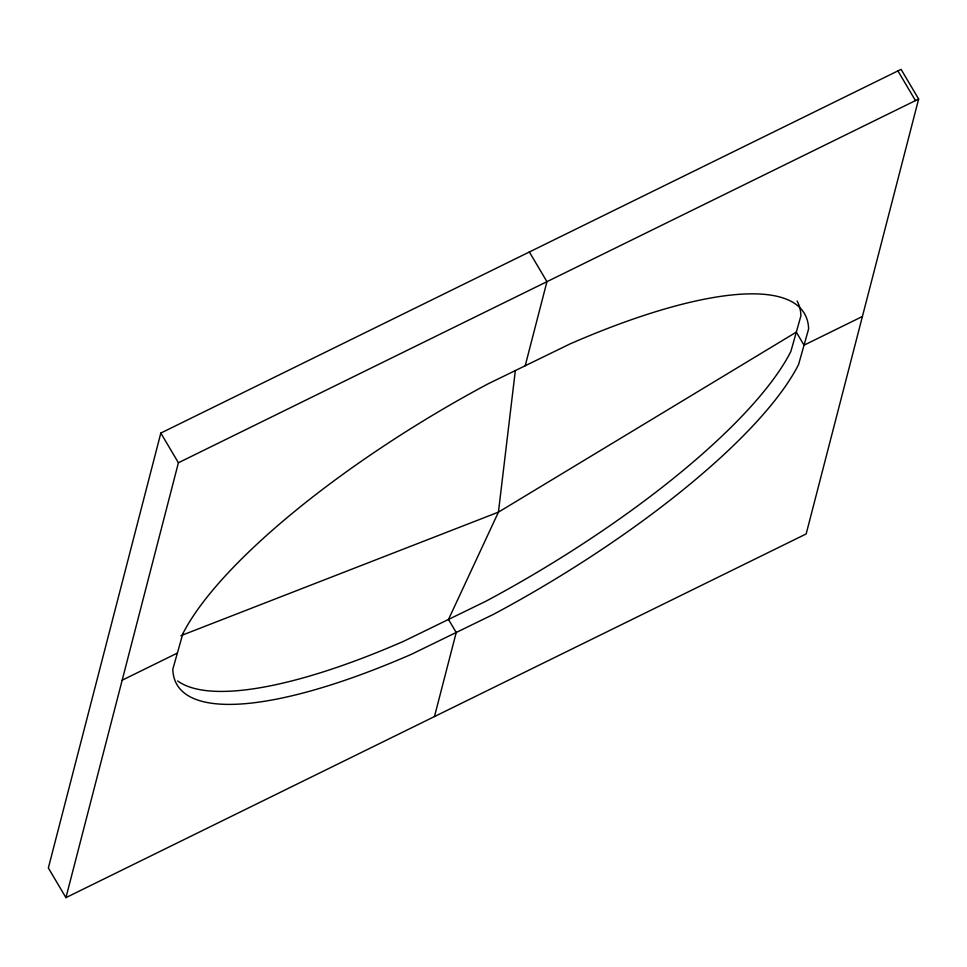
<?xml version="1.0" encoding="UTF-8"?>
<svg xmlns="http://www.w3.org/2000/svg" width="967" height="967" viewBox="0 0 967 967"><rect width="100%" height="100%" fill="white"/><g stroke="black" fill="none" stroke-linecap="round" stroke-linejoin="round"><path stroke-width="1.45" d="M515.338 370.603L498.428 512.147L448.495 619.448L456.219 632.478L434.473 716.571M160.824 433.071L48.35 867.967L65.937 897.642L806.176 533.929L918.65 99.033L901.063 69.358L160.824 433.071L178.411 462.758L65.937 897.642M525.202 365.756L546.947 281.675L529.36 251.988M178.411 462.758L918.65 99.033M122.168 680.2L177.384 653.076M862.419 316.487L804.036 345.171L796.312 332.128L498.428 512.147L180.902 635.67M897.896 70.905L915.483 100.592M797.098 301.039A364.571 101.777 -30.6 0 1 800.894 315.931L790.837 351.529A364.571 101.777 -30.6 0 1 486.002 601.184L403.614 641.302A364.571 101.777 -30.6 0 1 177.674 680.973M182.86 633.687L172.803 669.273A364.571 101.777 -30.6 0 0 411.338 654.333L493.714 614.226A364.571 101.777 -30.6 0 0 798.561 364.559L808.617 328.973A364.571 101.777 -30.6 0 0 570.083 343.901L487.706 384.02A364.571 101.777 -30.6 0 0 182.86 633.687"/></g></svg>
